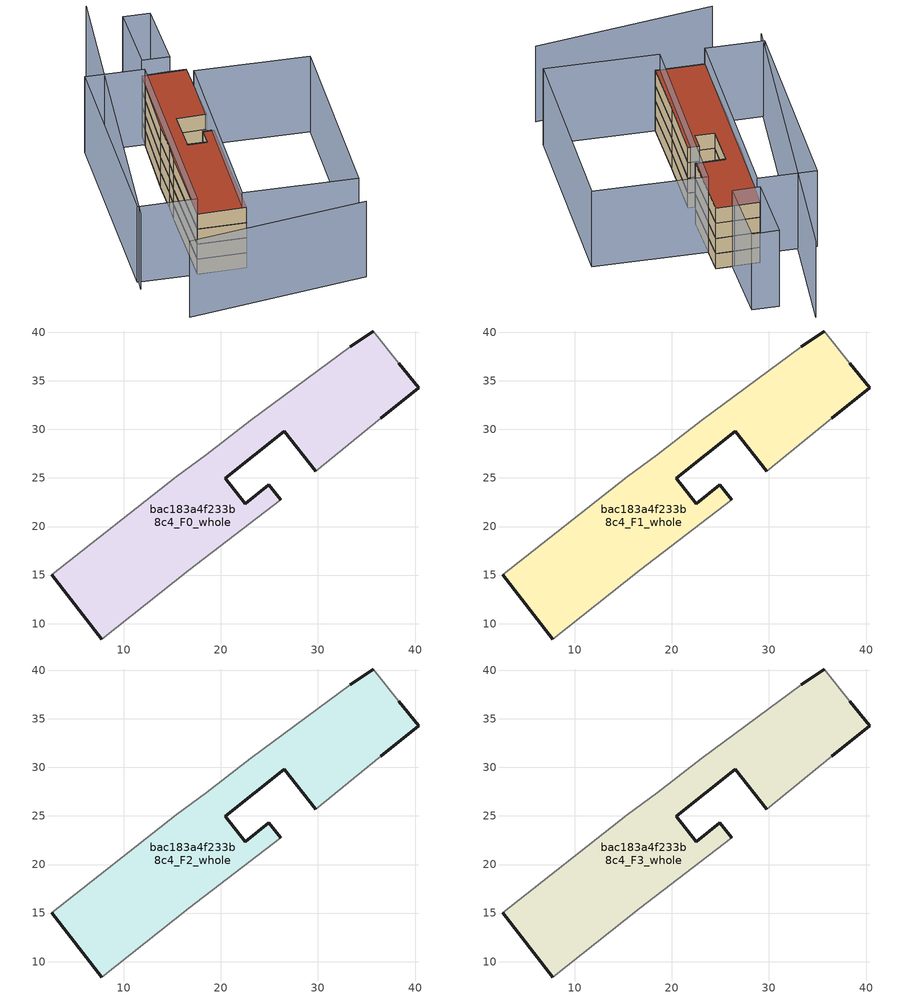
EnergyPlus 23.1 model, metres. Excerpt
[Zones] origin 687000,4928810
bac183a4f233b8c4_F0_whole
 floor ground (EU_floor_Construction): 26.15,22.76 24.93,24.28 22.49,22.33 20.44,24.96 26.54,29.8 29.78,25.71 36.48,31.13 40.38,34.27 38.34,36.82 35.68,40.14 33.34,38.52 23.08,30.97 18.5,27.41 15.41,25.1 2.59,15.03 7.72,8.41 16.68,15.5 z0
 wall outside (EU_wall_Construction): 33.34,38.52 35.68,40.14 / 38.34,36.82 40.38,34.27 36.48,31.13 / 29.78,25.71 26.54,29.8 20.44,24.96 22.49,22.33 24.93,24.28 26.15,22.76 / 7.72,8.41 2.59,15.03 z0:3
 wall adiabatic (EU_wall_Construction): 35.68,40.14 38.34,36.82 / 36.48,31.13 29.78,25.71 / 26.15,22.76 16.68,15.5 7.72,8.41 / 2.59,15.03 15.41,25.1 18.5,27.41 23.08,30.97 33.34,38.52 z0:3
bac183a4f233b8c4_F1_whole
 floor to bac183a4f233b8c4_F0_whole (EU_floor_Construction): 26.15,22.76 24.93,24.28 22.49,22.33 20.44,24.96 26.54,29.8 29.78,25.71 36.48,31.13 40.38,34.27 38.34,36.82 35.68,40.14 33.34,38.52 23.08,30.97 18.5,27.41 15.41,25.1 2.59,15.03 7.72,8.41 16.68,15.5 z3
 wall outside (EU_wall_Construction): 33.34,38.52 35.68,40.14 / 38.34,36.82 40.38,34.27 36.48,31.13 / 29.78,25.71 26.54,29.8 20.44,24.96 22.49,22.33 24.93,24.28 26.15,22.76 / 7.72,8.41 2.59,15.03 z3:6
 wall adiabatic (EU_wall_Construction): 35.68,40.14 38.34,36.82 / 36.48,31.13 29.78,25.71 / 26.15,22.76 16.68,15.5 7.72,8.41 / 2.59,15.03 15.41,25.1 18.5,27.41 23.08,30.97 33.34,38.52 z3:6
bac183a4f233b8c4_F2_whole
 floor to bac183a4f233b8c4_F1_whole (EU_floor_Construction): 26.15,22.76 24.93,24.28 22.49,22.33 20.44,24.96 26.54,29.8 29.78,25.71 36.48,31.13 40.38,34.27 38.34,36.82 35.68,40.14 33.34,38.52 23.08,30.97 18.5,27.41 15.41,25.1 2.59,15.03 7.72,8.41 16.68,15.5 z6
 wall outside (EU_wall_Construction): 33.34,38.52 35.68,40.14 / 38.34,36.82 40.38,34.27 36.48,31.13 / 29.78,25.71 26.54,29.8 20.44,24.96 22.49,22.33 24.93,24.28 26.15,22.76 / 7.72,8.41 2.59,15.03 z6:9
 wall adiabatic (EU_wall_Construction): 35.68,40.14 38.34,36.82 / 36.48,31.13 29.78,25.71 / 26.15,22.76 16.68,15.5 7.72,8.41 / 2.59,15.03 15.41,25.1 18.5,27.41 23.08,30.97 33.34,38.52 z6:9
bac183a4f233b8c4_F3_whole
 floor to bac183a4f233b8c4_F2_whole (EU_floor_Construction): 26.15,22.76 24.93,24.28 22.49,22.33 20.44,24.96 26.54,29.8 29.78,25.71 36.48,31.13 40.38,34.27 38.34,36.82 35.68,40.14 33.34,38.52 23.08,30.97 18.5,27.41 15.41,25.1 2.59,15.03 7.72,8.41 16.68,15.5 z9
 wall outside (EU_wall_Construction): 33.34,38.52 35.68,40.14 / 38.34,36.82 40.38,34.27 36.48,31.13 / 29.78,25.71 26.54,29.8 20.44,24.96 22.49,22.33 24.93,24.28 26.15,22.76 / 7.72,8.41 2.59,15.03 z9:12
 wall adiabatic (EU_wall_Construction): 35.68,40.14 38.34,36.82 / 36.48,31.13 29.78,25.71 / 26.15,22.76 16.68,15.5 7.72,8.41 / 2.59,15.03 15.41,25.1 18.5,27.41 23.08,30.97 33.34,38.52 z9:12
 roof outside (EU_roof_Construction): 38.34,36.82 40.38,34.27 36.48,31.13 29.78,25.71 26.54,29.8 20.44,24.96 22.49,22.33 24.93,24.28 26.15,22.76 16.68,15.5 7.72,8.41 2.59,15.03 15.41,25.1 18.5,27.41 23.08,30.97 33.34,38.52 35.68,40.14 z12
shading: -9.23,10.99 13.47,-10.48 / 46.36,55.06 -5.21,21.72 / 36.48,31.13 48.29,15.51 / 48.29,15.51 19.06,-6.59 / 19.06,-6.59 7.25,9.03 / 7.25,9.03 36.48,31.13 / 33.52,38.66 2.57,15.02 / 2.57,15.02 -3.56,23.03 / -3.56,23.03 27.4,46.68 / 27.4,46.68 33.52,38.66 / 35.68,40.14 45.96,48.3 / 45.96,48.3 48.85,44.65 / 48.85,44.65 38.57,36.49 / 38.57,36.49 35.68,40.14 z0:15
[Building]
EU S2 Campaign: North Axis=0; Terrain=City; Solar Distribution=FullExterior
[Site:Location]
Bologna: Latitude=44.5; Longitude=11.25; Time Zone=1; Elevation=37
[SizingPeriod:WeatherFileDays]
AnnualSizingPeriod: Begin Month=1; Begin Day of Month=1; End Month=12; End Day of Month=31; Day of Week for Start Day=Monday; Use Weather File Daylight Saving Period=No; Use Weather File Rain and Snow Indicators=No
[MATERIAL]
EU_InternalMass_Material: Roughness=MediumRough; Thickness=0.1; Conductivity=1; Density=1800; Specific Heat=900; Thermal Absorptance=0.9; Solar Absorptance=0.7; Visible Absorptance=0.7
[MATERIAL:NOMASS] Roughness=MediumRough; Thermal Absorptance=0.9; Solar Absorptance=0.7; Visible Absorptance=0.7
Name | Thermal Resistance
EU_wall_NoMass | 0.937881
EU_roof_NoMass | 0.548572
EU_floor_NoMass | 0.71348
[CONSTRUCTION]
EU_wall_Construction: EU_wall_NoMass
EU_roof_Construction: EU_roof_NoMass
EU_floor_Construction: EU_floor_NoMass
EU_InternalMass_Construction: EU_InternalMass_Material
[ZONE] Type=1; Multiplier=1; Ceiling Height=autocalculate; Floor Area=autocalculate; Part of Total Floor Area=Yes
Name | Volume
bac183a4f233b8c4_F0_whole | 918.472
bac183a4f233b8c4_F1_whole; bac183a4f233b8c4_F2_whole; bac183a4f233b8c4_F3_whole | 918.469
[INTERNALMASS] Construction=EU_InternalMass_Construction; Surface Area=306.157
Name | Zone or ZoneList
bac183a4f233b8c4_F0_whole_EU_InternalMass | bac183a4f233b8c4_F0_whole
bac183a4f233b8c4_F1_whole_EU_InternalMass | bac183a4f233b8c4_F1_whole
bac183a4f233b8c4_F2_whole_EU_InternalMass | bac183a4f233b8c4_F2_whole
bac183a4f233b8c4_F3_whole_EU_InternalMass | bac183a4f233b8c4_F3_whole
[OTHEREQUIPMENT] Fuel Type=Electricity; Design Level Calculation Method=Watts/Area; Power per Zone Floor Area=1; Fraction Latent=0; Fraction Radiant=0; Fraction Lost=0; Carbon Dioxide Generation Rate=0; EndUse Subcategory=EU_Step8_InternalGains
Name | Zone or ZoneList or Space or SpaceList | Schedule
EU_Step8_InternalGain_bac183a4f233b8c4_F0_whole_f000 | bac183a4f233b8c4_F0_whole | EU_Step8_GainSchedule_bac183a4f233b8c4_F0_whole_f000
EU_Step8_InternalGain_bac183a4f233b8c4_F1_whole_f000 | bac183a4f233b8c4_F1_whole | EU_Step8_GainSchedule_bac183a4f233b8c4_F1_whole_f000
EU_Step8_InternalGain_bac183a4f233b8c4_F2_whole_f000 | bac183a4f233b8c4_F2_whole | EU_Step8_GainSchedule_bac183a4f233b8c4_F2_whole_f000
EU_Step8_InternalGain_bac183a4f233b8c4_F3_whole_f000 | bac183a4f233b8c4_F3_whole | EU_Step8_GainSchedule_bac183a4f233b8c4_F3_whole_f000
[ZONEVENTILATION:DESIGNFLOWRATE] Schedule=EU_AlwaysOn; Design Flow Rate Calculation Method=AirChanges/Hour; Air Changes per Hour=0.687892; Ventilation Type=Natural; Fan Pressure Rise=0; Fan Total Efficiency=1; Constant Term Coefficient=1; Temperature Term Coefficient=0; Velocity Term Coefficient=0; Velocity Squared Term Coefficient=0; Minimum Indoor Temperature=-100; Maximum Indoor Temperature=100; Delta Temperature=-100; Minimum Outdoor Temperature=-100; Maximum Outdoor Temperature=100; Maximum Wind Speed=40
Name | Zone or ZoneList or Space or SpaceList
EU_ConstantAir_bac183a4f233b8c4_F0_whole | bac183a4f233b8c4_F0_whole
EU_ConstantAir_bac183a4f233b8c4_F1_whole | bac183a4f233b8c4_F1_whole
EU_ConstantAir_bac183a4f233b8c4_F2_whole | bac183a4f233b8c4_F2_whole
EU_ConstantAir_bac183a4f233b8c4_F3_whole | bac183a4f233b8c4_F3_whole
[HVACTEMPLATE:THERMOSTAT] Constant Heating Setpoint=20; Constant Cooling Setpoint=50
EU_HeatOnly_bac183a4f233b8c4_F0_whole; EU_HeatOnly_bac183a4f233b8c4_F1_whole; EU_HeatOnly_bac183a4f233b8c4_F2_whole; EU_HeatOnly_bac183a4f233b8c4_F3_whole
[HVACTEMPLATE:ZONE:IDEALLOADSAIRSYSTEM] System Availability Schedule=EU_AlwaysOn; Maximum Heating Supply Air Temperature=50; Minimum Cooling Supply Air Temperature=13; Maximum Heating Supply Air Humidity Ratio=0.0156; Minimum Cooling Supply Air Humidity Ratio=0.0077; Heating Limit=NoLimit; Cooling Limit=NoLimit; Heating Availability Schedule=EU_AlwaysOn; Cooling Availability Schedule=EU_CoolingOff; Dehumidification Control Type=ConstantSensibleHeatRatio; Cooling Sensible Heat Ratio=0.7; Dehumidification Setpoint=60; Humidification Control Type=None; Humidification Setpoint=30; Outdoor Air Method=None; Outdoor Air Flow Rate per Person=0.00944; Outdoor Air Flow Rate per Zone Floor Area=0; Outdoor Air Flow Rate per Zone=0; Demand Controlled Ventilation Type=None; Outdoor Air Economizer Type=NoEconomizer; Heat Recovery Type=None; Sensible Heat Recovery Effectiveness=0.7; Latent Heat Recovery Effectiveness=0.65
Name | Template Thermostat
bac183a4f233b8c4_F0_whole | EU_HeatOnly_bac183a4f233b8c4_F0_whole
bac183a4f233b8c4_F1_whole | EU_HeatOnly_bac183a4f233b8c4_F1_whole
bac183a4f233b8c4_F2_whole | EU_HeatOnly_bac183a4f233b8c4_F2_whole
bac183a4f233b8c4_F3_whole | EU_HeatOnly_bac183a4f233b8c4_F3_whole
[SIZING:ZONE] Zone Cooling Design Supply Air Temperature Input Method=SupplyAirTemperature; Zone Cooling Design Supply Air Temperature=13; Zone Heating Design Supply Air Temperature Input Method=SupplyAirTemperature; Zone Heating Design Supply Air Temperature=50; Zone Cooling Design Supply Air Humidity Ratio=0.008; Zone Heating Design Supply Air Humidity Ratio=0.008; Cooling Design Air Flow Method=DesignDay; Cooling Design Air Flow Rate=0; Cooling Minimum Air Flow per Zone Floor Area=0.000762; Cooling Minimum Air Flow=0; Cooling Minimum Air Flow Fraction=0.2; Heating Design Air Flow Method=DesignDay; Heating Design Air Flow Rate=0; Heating Maximum Air Flow per Zone Floor Area=0.002032; Heating Maximum Air Flow=0.141576; Heating Maximum Air Flow Fraction=0.3; Account for Dedicated Outdoor Air System=No; Dedicated Outdoor Air System Control Strategy=NeutralSupplyAir; Dedicated Outdoor Air Low Setpoint Temperature for Design=autosize; Dedicated Outdoor Air High Setpoint Temperature for Design=autosize; Zone Load Sizing Method=Sensible Load Only No Latent Load; Zone Latent Cooling Design Supply Air Humidity Ratio Input Method=HumidityRatioDifference; Zone Cooling Design Supply Air Humidity Ratio Difference=0.005; Zone Latent Heating Design Supply Air Humidity Ratio Input Method=HumidityRatioDifference; Zone Humidification Design Supply Air Humidity Ratio Difference=0.005
bac183a4f233b8c4_F0_whole; bac183a4f233b8c4_F1_whole; bac183a4f233b8c4_F2_whole; bac183a4f233b8c4_F3_whole
[SCHEDULE:CONSTANT]
Name | Hourly Value
EU_AlwaysOn | 1
EU_CoolingOff | 0
[SCHEDULE:FILE] Column Number=1; Rows to Skip at Top=0; Number of Hours of Data=8760; Column Separator=Comma; Interpolate to Timestep=No; Minutes per Item=60; Adjust Schedule for Daylight Savings=Yes
Name | File
EU_Step8_GainSchedule_bac183a4f233b8c4_F0_whole_f000 | ../../schedules/bac183a4f233b8c4/bac183a4f233b8c4_F0_whole_f000_gain.csv
EU_Step8_GainSchedule_bac183a4f233b8c4_F1_whole_f000 | ../../schedules/bac183a4f233b8c4/bac183a4f233b8c4_F1_whole_f000_gain.csv
EU_Step8_GainSchedule_bac183a4f233b8c4_F2_whole_f000 | ../../schedules/bac183a4f233b8c4/bac183a4f233b8c4_F2_whole_f000_gain.csv
EU_Step8_GainSchedule_bac183a4f233b8c4_F3_whole_f000 | ../../schedules/bac183a4f233b8c4/bac183a4f233b8c4_F3_whole_f000_gain.csv
